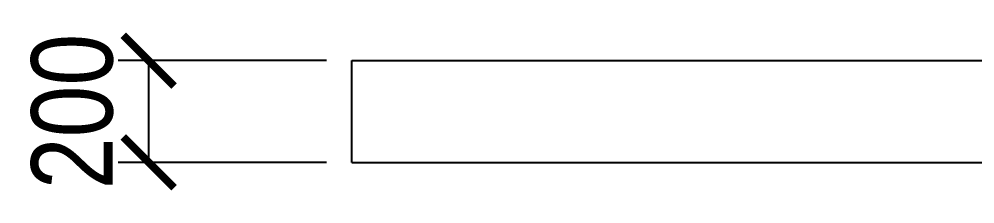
# Model space of a CAD drawing. Header units: millimetres. Extents: x -31 to 130, y -47 to 101.
# Drawn here: x -31.05 to -12.24, y 49.68 to 53.32 of the extents above; entities that cross this region are included whole.
import ezdxf

# ---------------------------------------------------------------- set-up
doc = ezdxf.new("R2010")
doc.units = ezdxf.units.MM
doc.linetypes.add('DASHED', pattern=[1.524, 1.27, -0.254])
for name, color, linetype in [('DIMS', 3, 'CONTINUOUS'), ('HIDDEN', 8, 'DASHED'), ('VISIBLE', 7, 'CONTINUOUS')]:
    doc.layers.add(name, color=color, linetype=linetype)
doc.styles.add('OpenSansCondensed-Light', font='OpenSansCondensed-Light.ttf')
doc.dimstyles.new('EZDXF', dxfattribs={"dimtxt": 0.25, "dimasz": 0.175, "dimexe": 0.375, "dimexo": 0.125, "dimgap": 0.1, "dimtad": 1, "dimlfac": 100, "dimzin": 12, "dimdsep": 46, "dimtxsty": 'OpenSansCondensed-Light', "dimblk": 'ARCHTICK', "dimcen": 2.5, "dimazin": 3, "dimtfac": 0.5, "dimtmove": 2, "dimatfit": 3})

# ---------------------------------------------------------------- blocks, each defined once
blk = doc.blocks.new('_ARCHTICK')
at = {"color": 0, "linetype": 'BYBLOCK', "const_width": 0.15}
blk.add_lwpolyline([(-0.5, -0.5), (0.5, 0.5)], dxfattribs=at)

msp = doc.modelspace()

# ---------------------------------------------------------------- linework, layer by layer
at = {"layer": 'HIDDEN'}
for points in [[(-24.5, 50.5), (-24.5, 52.5)], [(-24.5, 52.5), (24.5, 52.5)], [(-24.5, 50.5), (24.5, 50.5)]]:
    msp.add_lwpolyline(points, dxfattribs=at)
at = {"layer": 'VISIBLE'}
for points in [[(-24.5, 50.5), (-24.5, 52.5)], [(-24.5, 52.5), (24.5, 52.5)], [(-24.5, 50.5), (24.5, 50.5)]]:
    msp.add_lwpolyline(points, dxfattribs=at)

# ---------------------------------------------------------------- dimensions: what is measured, and where the dimension line sits
at = {"layer": 'DIMS'}
msp.add_linear_dim(base=(-28.5, 50.5), p1=(-24.5, 50.5), p2=(-24.5, 52.5), angle=90, dimstyle='EZDXF', override={"dimtxt": 1.6, "dimasz": 1, "dimexe": 0.6, "dimexo": 0.5, "dimdec": 2}, dxfattribs=at).render()

doc.saveas('drawing.dxf')
